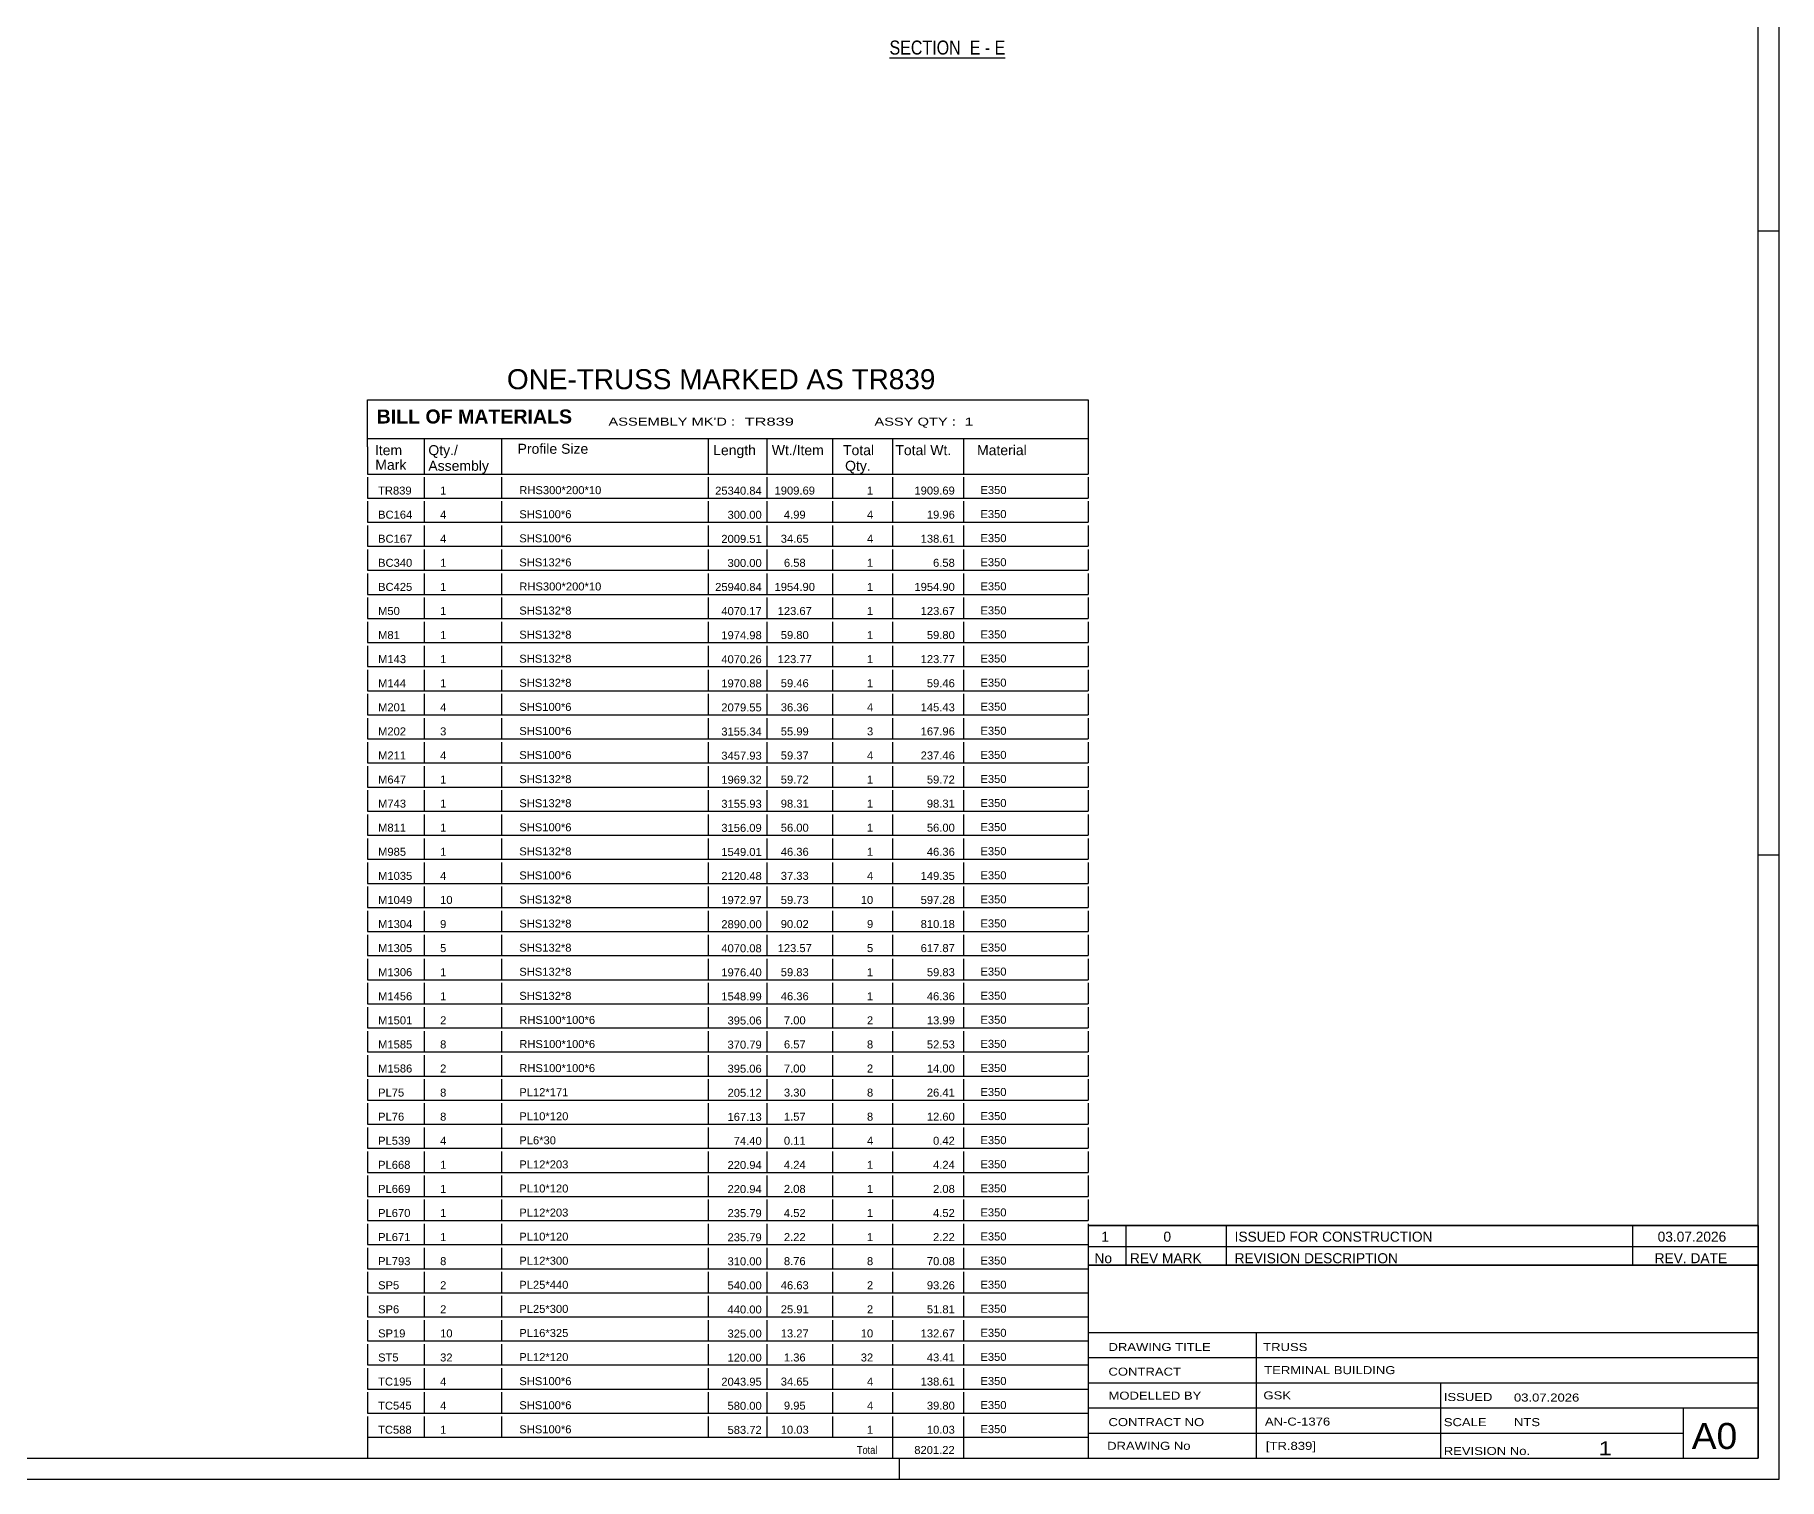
# Model space of a CAD drawing. Header units: millimetres. Extents: x -82 to 1107, y -546 to 295.
# Drawn here: x 690.6 to 1107, y -545.7 to -200.9 of the extents above; entities that cross this region are included whole.
import ezdxf

# ---------------------------------------------------------------- set-up
doc = ezdxf.new("R2010")
doc.units = ezdxf.units.MM
doc.styles.add('Arial', font='ARIAL.TTF', dxfattribs={"height": 0.2})
doc.styles.add('Arial Bold', font='ARIALBD.TTF', dxfattribs={"height": 0.2})
doc.styles.add('Arial Narrow', font='ARIALN.TTF', dxfattribs={"height": 0.2})

# ---------------------------------------------------------------- blocks, each defined once
blk = doc.blocks.new('Unknown-761553693-34094')
at = {"color": 7, "linetype": 'Continuous'}
for p, q in [((942.04, -494.68), (942.04, -540.73)), ((942.04, -494.68), (1102.04, -494.68)), ((1102.04, -494.68), (1102.04, -540.73)), ((942.04, -510.73), (1102.04, -510.73)), ((982.18, -510.73), (982.18, -540.73)), ((942.04, -516.73), (1102.04, -516.73)), ((942.04, -522.73), (1102.04, -522.73)), ((1026.18, -522.73), (1026.18, -540.73)), ((942.04, -528.73), (1102.04, -528.73)), ((1084.18, -540.73), (1084.18, -528.73)), ((942.04, -534.73), (1084.04, -534.73)), ((942.04, -540.73), (1102.04, -540.73))]:
    blk.add_line(p, q, dxfattribs=at)
at = {"color": 7, "style": 'Arial Narrow'}
for s, height, width, p in [('DRAWING TITLE', 1.9089, 1.425378, (946.92, -515.13)), ('TRUSS', 1.909, 1.425378, (983.85, -515.15)), ('CONTRACT', 1.909, 1.425378, (946.92, -521.02)), ('TERMINAL BUILDING', 1.9089, 1.425378, (984.1, -520.66)), ('MODELLED BY', 1.9089, 1.425378, (946.92, -526.75)), ('GSK', 1.909, 1.425378, (983.92, -526.69)), ('ISSUED', 1.909, 1.425378, (1026.98, -527.09)), ('03.07.2026', 1.909, 1.425378, (1043.73, -527.21)), ('CONTRACT NO', 1.9089, 1.425378, (946.92, -533.07)), ('AN-C-1376', 1.909, 1.425378, (984.27, -532.95)), ('SCALE', 1.909, 1.425378, (1026.98, -533.08)), ('A0', 6.204, 1.25, (1086.18, -538.53)), ('DRAWING No', 1.909, 1.425378, (946.6, -538.73)), ('[TR.839]', 1.909, 1.425378, (984.5, -538.74)), ('1', 3.34, 1.5, (1063.95, -540.05)), ('REVISION No.', 1.9089, 1.425378, (1026.98, -539.96))]:
    blk.add_text(s, height=height, dxfattribs=dict(at, width=width)).set_placement(p)
at = {"color": 7, "linetype": 'Continuous', "style": 'Arial Narrow', "width": 1.425378}
blk.add_text('NTS', height=1.909, dxfattribs=at).set_placement((1043.74, -533.08))
blk = doc.blocks.new('Unknown-761553693-1133')
at = {"color": 5, "linetype": 'Continuous'}
for p, q in [((1107.04, -545.73), (1107.04, 295.27)), ((1102.04, -540.73), (1102.04, 290.27)), ((1107.04, -247.73), (1102.04, -247.73)), ((1107.04, -396.73), (1102.04, -396.73)), ((-76.96, -540.73), (1102.04, -540.73)), ((897.04, -545.73), (897.04, -540.73)), ((-81.96, -545.73), (1107.04, -545.73))]:
    blk.add_line(p, q, dxfattribs=at)
blk = doc.blocks.new('Unknown-761553693-34093')
at = {"color": 7, "linetype": 'Continuous'}
for p, q in [((942.04, -485.18), (1102.04, -485.18)), ((1102.04, -485.18), (942.04, -485.18)), ((942.04, -485.18), (942.04, -490.18)), ((951.04, -485.18), (951.04, -490.18)), ((975.04, -485.18), (975.04, -490.18)), ((1072.04, -485.18), (1072.04, -490.18)), ((1102.04, -485.18), (1102.04, -490.18)), ((942.04, -490.18), (1102.04, -490.18)), ((942.04, -490.18), (942.04, -494.68)), ((942.04, -490.18), (1102.04, -490.18)), ((951.04, -490.18), (951.04, -494.68)), ((975.04, -490.18), (975.04, -494.68)), ((1072.04, -490.18), (1072.04, -494.68)), ((1102.04, -490.18), (1102.04, -494.68)), ((1102.04, -494.68), (942.04, -494.68))]:
    blk.add_line(p, q, dxfattribs=at)
at = {"color": 7, "linetype": 'Continuous', "style": 'Arial Narrow'}
for s, height, width, p in [('1', 2.39, 1.196471, (945.2, -489.03)), ('0', 2.39, 1.196471, (960.05, -489.03)), ('ISSUED FOR CONSTRUCTION', 2.3861, 1.196471, (977.04, -489.03)), ('03.07.2026', 2.386, 1.196471, (1078.04, -489.03)), ('No', 2.386, 1.2, (943.58, -494.18)), ('REV MARK', 2.386, 1.2, (952.04, -494.18)), ('REVISION DESCRIPTION', 2.3861, 1.2, (977.04, -494.18)), ('REV. DATE', 2.386, 1.2, (1077.32, -494.18))]:
    blk.add_text(s, height=height, dxfattribs=dict(at, width=width)).set_placement(p)
blk = doc.blocks.new('Unknown-761553693-34095')
at = {"color": 7, "linetype": 'Continuous'}
for p, q in [((770.04, -287.98), (942.04, -287.98)), ((770.04, -299.23), (770.04, -287.98)), ((942.04, -287.98), (942.04, -299.23)), ((770.04, -297.23), (942.04, -297.23)), ((770.04, -299.23), (770.04, -304.23)), ((783.54, -297.23), (783.54, -305.73)), ((802.04, -297.23), (802.04, -305.73)), ((851.32, -297.23), (851.32, -305.73)), ((865.32, -297.23), (865.32, -305.73)), ((881.04, -297.23), (881.04, -305.73)), ((895.32, -297.23), (895.32, -305.73)), ((912.32, -297.23), (912.32, -305.73)), ((942.04, -299.23), (942.04, -305.73)), ((770.04, -304.23), (770.04, -305.73)), ((770.04, -305.73), (942.04, -305.73)), ((770.04, -306.5), (770.04, -311.48)), ((783.54, -306.5), (783.54, -311.48)), ((802.04, -306.5), (802.04, -311.48)), ((851.32, -306.5), (851.32, -311.48)), ((865.32, -306.5), (865.32, -311.48)), ((881.04, -306.5), (881.04, -311.48)), ((895.32, -306.5), (895.32, -311.48)), ((912.32, -306.5), (912.32, -311.48)), ((942.04, -306.5), (942.04, -311.48)), ((770.04, -311.48), (942.04, -311.48)), ((770.04, -312.25), (770.04, -317.23)), ((783.54, -312.25), (783.54, -317.23)), ((802.04, -312.25), (802.04, -317.23)), ((851.32, -312.25), (851.32, -317.23)), ((865.32, -312.25), (865.32, -317.23)), ((881.04, -312.25), (881.04, -317.23)), ((895.32, -312.25), (895.32, -317.23)), ((912.32, -312.25), (912.32, -317.23)), ((942.04, -312.25), (942.04, -317.23)), ((770.04, -317.23), (942.04, -317.23)), ((770.04, -318), (770.04, -322.98)), ((783.54, -318), (783.54, -322.98)), ((802.04, -318), (802.04, -322.98)), ((851.32, -318), (851.32, -322.98)), ((865.32, -318), (865.32, -322.98)), ((881.04, -318), (881.04, -322.98)), ((895.32, -318), (895.32, -322.98)), ((912.32, -318), (912.32, -322.98)), ((942.04, -318), (942.04, -322.98)), ((770.04, -322.98), (942.04, -322.98)), ((770.04, -323.75), (770.04, -328.73)), ((783.54, -323.75), (783.54, -328.73)), ((802.04, -323.75), (802.04, -328.73)), ((851.32, -323.75), (851.32, -328.73)), ((865.32, -323.75), (865.32, -328.73)), ((881.04, -323.75), (881.04, -328.73)), ((895.32, -323.75), (895.32, -328.73)), ((912.32, -323.75), (912.32, -328.73)), ((942.04, -323.75), (942.04, -328.73)), ((770.04, -328.73), (942.04, -328.73)), ((770.04, -329.5), (770.04, -334.48)), ((783.54, -329.5), (783.54, -334.48)), ((802.04, -329.5), (802.04, -334.48)), ((851.32, -329.5), (851.32, -334.48)), ((865.32, -329.5), (865.32, -334.48)), ((881.04, -329.5), (881.04, -334.48)), ((895.32, -329.5), (895.32, -334.48)), ((912.32, -329.5), (912.32, -334.48)), ((942.04, -329.5), (942.04, -334.48)), ((770.04, -334.48), (942.04, -334.48)), ((770.04, -335.25), (770.04, -340.23)), ((783.54, -335.25), (783.54, -340.23)), ((802.04, -335.25), (802.04, -340.23)), ((851.32, -335.25), (851.32, -340.23)), ((865.32, -335.25), (865.32, -340.23)), ((881.04, -335.25), (881.04, -340.23)), ((895.32, -335.25), (895.32, -340.23)), ((912.32, -335.25), (912.32, -340.23)), ((942.04, -335.25), (942.04, -340.23)), ((770.04, -340.23), (942.04, -340.23)), ((770.04, -341), (770.04, -345.98)), ((783.54, -341), (783.54, -345.98)), ((802.04, -341), (802.04, -345.98)), ((851.32, -341), (851.32, -345.98)), ((865.32, -341), (865.32, -345.98)), ((881.04, -341), (881.04, -345.98)), ((895.32, -341), (895.32, -345.98)), ((912.32, -341), (912.32, -345.98)), ((942.04, -341), (942.04, -345.98)), ((770.04, -345.98), (942.04, -345.98)), ((770.04, -346.75), (770.04, -351.73)), ((783.54, -346.75), (783.54, -351.73)), ((802.04, -346.75), (802.04, -351.73)), ((851.32, -346.75), (851.32, -351.73)), ((865.32, -346.75), (865.32, -351.73)), ((881.04, -346.75), (881.04, -351.73)), ((895.32, -346.75), (895.32, -351.73)), ((912.32, -346.75), (912.32, -351.73)), ((942.04, -346.75), (942.04, -351.73)), ((770.04, -351.73), (942.04, -351.73)), ((770.04, -352.5), (770.04, -357.48)), ((783.54, -352.5), (783.54, -357.48)), ((802.04, -352.5), (802.04, -357.48)), ((851.32, -352.5), (851.32, -357.48)), ((865.32, -352.5), (865.32, -357.48)), ((881.04, -352.5), (881.04, -357.48)), ((895.32, -352.5), (895.32, -357.48)), ((912.32, -352.5), (912.32, -357.48)), ((942.04, -352.5), (942.04, -357.48)), ((770.04, -357.48), (942.04, -357.48)), ((770.04, -358.25), (770.04, -363.23)), ((783.54, -358.25), (783.54, -363.23)), ((802.04, -358.25), (802.04, -363.23)), ((851.32, -358.25), (851.32, -363.23)), ((865.32, -358.25), (865.32, -363.23)), ((881.04, -358.25), (881.04, -363.23)), ((895.32, -358.25), (895.32, -363.23)), ((912.32, -358.25), (912.32, -363.23)), ((942.04, -358.25), (942.04, -363.23)), ((770.04, -363.23), (942.04, -363.23)), ((770.04, -364), (770.04, -368.98)), ((783.54, -364), (783.54, -368.98)), ((802.04, -364), (802.04, -368.98)), ((851.32, -364), (851.32, -368.98)), ((865.32, -364), (865.32, -368.98)), ((881.04, -364), (881.04, -368.98)), ((895.32, -364), (895.32, -368.98)), ((912.32, -364), (912.32, -368.98)), ((942.04, -364), (942.04, -368.98)), ((770.04, -368.98), (942.04, -368.98)), ((770.04, -369.75), (770.04, -374.73)), ((783.54, -369.75), (783.54, -374.73)), ((802.04, -369.75), (802.04, -374.73)), ((851.32, -369.75), (851.32, -374.73)), ((865.32, -369.75), (865.32, -374.73)), ((881.04, -369.75), (881.04, -374.73)), ((895.32, -369.75), (895.32, -374.73)), ((912.32, -369.75), (912.32, -374.73)), ((942.04, -369.75), (942.04, -374.73)), ((770.04, -374.73), (942.04, -374.73)), ((770.04, -375.5), (770.04, -380.48)), ((783.54, -375.5), (783.54, -380.48)), ((802.04, -375.5), (802.04, -380.48)), ((851.32, -375.5), (851.32, -380.48)), ((865.32, -375.5), (865.32, -380.48)), ((881.04, -375.5), (881.04, -380.48)), ((895.32, -375.5), (895.32, -380.48)), ((912.32, -375.5), (912.32, -380.48)), ((942.04, -375.5), (942.04, -380.48)), ((770.04, -380.48), (942.04, -380.48)), ((770.04, -381.25), (770.04, -386.23)), ((783.54, -381.25), (783.54, -386.23)), ((802.04, -381.25), (802.04, -386.23)), ((851.32, -381.25), (851.32, -386.23)), ((865.32, -381.25), (865.32, -386.23)), ((881.04, -381.25), (881.04, -386.23)), ((895.32, -381.25), (895.32, -386.23)), ((912.32, -381.25), (912.32, -386.23)), ((942.04, -381.25), (942.04, -386.23)), ((770.04, -386.23), (942.04, -386.23)), ((770.04, -387), (770.04, -391.98)), ((783.54, -387), (783.54, -391.98)), ((802.04, -387), (802.04, -391.98)), ((851.32, -387), (851.32, -391.98)), ((865.32, -387), (865.32, -391.98)), ((881.04, -387), (881.04, -391.98)), ((895.32, -387), (895.32, -391.98)), ((912.32, -387), (912.32, -391.98)), ((942.04, -387), (942.04, -391.98)), ((770.04, -391.98), (942.04, -391.98)), ((770.04, -392.75), (770.04, -397.73)), ((783.54, -392.75), (783.54, -397.73)), ((802.04, -392.75), (802.04, -397.73)), ((851.32, -392.75), (851.32, -397.73)), ((865.32, -392.75), (865.32, -397.73)), ((881.04, -392.75), (881.04, -397.73)), ((895.32, -392.75), (895.32, -397.73)), ((912.32, -392.75), (912.32, -397.73)), ((942.04, -392.75), (942.04, -397.73)), ((770.04, -397.73), (942.04, -397.73)), ((770.04, -398.5), (770.04, -403.48)), ((783.54, -398.5), (783.54, -403.48)), ((802.04, -398.5), (802.04, -403.48)), ((851.32, -398.5), (851.32, -403.48)), ((865.32, -398.5), (865.32, -403.48)), ((881.04, -398.5), (881.04, -403.48)), ((895.32, -398.5), (895.32, -403.48)), ((912.32, -398.5), (912.32, -403.48)), ((942.04, -398.5), (942.04, -403.48)), ((770.04, -403.48), (942.04, -403.48)), ((770.04, -404.25), (770.04, -409.23)), ((783.54, -404.25), (783.54, -409.23)), ((802.04, -404.25), (802.04, -409.23)), ((851.32, -404.25), (851.32, -409.23)), ((865.32, -404.25), (865.32, -409.23)), ((881.04, -404.25), (881.04, -409.23)), ((895.32, -404.25), (895.32, -409.23)), ((912.32, -404.25), (912.32, -409.23)), ((942.04, -404.25), (942.04, -409.23)), ((770.04, -409.23), (942.04, -409.23)), ((770.04, -410), (770.04, -414.98)), ((783.54, -410), (783.54, -414.98)), ((802.04, -410), (802.04, -414.98)), ((851.32, -410), (851.32, -414.98)), ((865.32, -410), (865.32, -414.98)), ((881.04, -410), (881.04, -414.98)), ((895.32, -410), (895.32, -414.98)), ((912.32, -410), (912.32, -414.98)), ((942.04, -410), (942.04, -414.98)), ((770.04, -414.98), (942.04, -414.98)), ((770.04, -415.75), (770.04, -420.73)), ((783.54, -415.75), (783.54, -420.73)), ((802.04, -415.75), (802.04, -420.73)), ((851.32, -415.75), (851.32, -420.73)), ((865.32, -415.75), (865.32, -420.73)), ((881.04, -415.75), (881.04, -420.73)), ((895.32, -415.75), (895.32, -420.73)), ((912.32, -415.75), (912.32, -420.73)), ((942.04, -415.75), (942.04, -420.73)), ((770.04, -420.73), (942.04, -420.73)), ((770.04, -421.5), (770.04, -426.48)), ((783.54, -421.5), (783.54, -426.48)), ((802.04, -421.5), (802.04, -426.48)), ((851.32, -421.5), (851.32, -426.48)), ((865.32, -421.5), (865.32, -426.48)), ((881.04, -421.5), (881.04, -426.48)), ((895.32, -421.5), (895.32, -426.48)), ((912.32, -421.5), (912.32, -426.48)), ((942.04, -421.5), (942.04, -426.48)), ((770.04, -426.48), (942.04, -426.48)), ((770.04, -427.25), (770.04, -432.23)), ((783.54, -427.25), (783.54, -432.23)), ((802.04, -427.25), (802.04, -432.23)), ((851.32, -427.25), (851.32, -432.23)), ((865.32, -427.25), (865.32, -432.23)), ((881.04, -427.25), (881.04, -432.23)), ((895.32, -427.25), (895.32, -432.23)), ((912.32, -427.25), (912.32, -432.23)), ((942.04, -427.25), (942.04, -432.23)), ((770.04, -432.23), (942.04, -432.23)), ((770.04, -433), (770.04, -437.98)), ((783.54, -433), (783.54, -437.98)), ((802.04, -433), (802.04, -437.98)), ((851.32, -433), (851.32, -437.98)), ((865.32, -433), (865.32, -437.98)), ((881.04, -433), (881.04, -437.98)), ((895.32, -433), (895.32, -437.98)), ((912.32, -433), (912.32, -437.98)), ((942.04, -433), (942.04, -437.98)), ((770.04, -437.98), (942.04, -437.98)), ((770.04, -438.75), (770.04, -443.73)), ((783.54, -438.75), (783.54, -443.73)), ((802.04, -438.75), (802.04, -443.73)), ((851.32, -438.75), (851.32, -443.73)), ((865.32, -438.75), (865.32, -443.73)), ((881.04, -438.75), (881.04, -443.73)), ((895.32, -438.75), (895.32, -443.73)), ((912.32, -438.75), (912.32, -443.73)), ((942.04, -438.75), (942.04, -443.73)), ((770.04, -443.73), (942.04, -443.73)), ((770.04, -444.5), (770.04, -449.48)), ((783.54, -444.5), (783.54, -449.48)), ((802.04, -444.5), (802.04, -449.48)), ((851.32, -444.5), (851.32, -449.48)), ((865.32, -444.5), (865.32, -449.48)), ((881.04, -444.5), (881.04, -449.48)), ((895.32, -444.5), (895.32, -449.48)), ((912.32, -444.5), (912.32, -449.48)), ((942.04, -444.5), (942.04, -449.48)), ((770.04, -449.48), (942.04, -449.48)), ((770.04, -450.25), (770.04, -455.23)), ((783.54, -450.25), (783.54, -455.23)), ((802.04, -450.25), (802.04, -455.23)), ((851.32, -450.25), (851.32, -455.23)), ((865.32, -450.25), (865.32, -455.23)), ((881.04, -450.25), (881.04, -455.23)), ((895.32, -450.25), (895.32, -455.23)), ((912.32, -450.25), (912.32, -455.23)), ((942.04, -450.25), (942.04, -455.23)), ((770.04, -455.23), (942.04, -455.23)), ((770.04, -456), (770.04, -460.98)), ((783.54, -456), (783.54, -460.98)), ((802.04, -456), (802.04, -460.98)), ((851.32, -456), (851.32, -460.98)), ((865.32, -456), (865.32, -460.98)), ((881.04, -456), (881.04, -460.98)), ((895.32, -456), (895.32, -460.98)), ((912.32, -456), (912.32, -460.98)), ((942.04, -456), (942.04, -460.98)), ((770.04, -460.98), (942.04, -460.98)), ((770.04, -461.75), (770.04, -466.73)), ((783.54, -461.75), (783.54, -466.73)), ((802.04, -461.75), (802.04, -466.73)), ((851.32, -461.75), (851.32, -466.73)), ((865.32, -461.75), (865.32, -466.73)), ((881.04, -461.75), (881.04, -466.73)), ((895.32, -461.75), (895.32, -466.73)), ((912.32, -461.75), (912.32, -466.73)), ((942.04, -461.75), (942.04, -466.73)), ((770.04, -466.73), (942.04, -466.73)), ((770.04, -467.5), (770.04, -472.48)), ((783.54, -467.5), (783.54, -472.48)), ((802.04, -467.5), (802.04, -472.48)), ((851.32, -467.5), (851.32, -472.48)), ((865.32, -467.5), (865.32, -472.48)), ((881.04, -467.5), (881.04, -472.48)), ((895.32, -467.5), (895.32, -472.48)), ((912.32, -467.5), (912.32, -472.48)), ((942.04, -467.5), (942.04, -472.48)), ((770.04, -472.48), (942.04, -472.48)), ((770.04, -473.25), (770.04, -478.23)), ((783.54, -473.25), (783.54, -478.23)), ((802.04, -473.25), (802.04, -478.23)), ((851.32, -473.25), (851.32, -478.23)), ((865.32, -473.25), (865.32, -478.23)), ((881.04, -473.25), (881.04, -478.23)), ((895.32, -473.25), (895.32, -478.23)), ((912.32, -473.25), (912.32, -478.23)), ((942.04, -473.25), (942.04, -478.23)), ((770.04, -478.23), (942.04, -478.23)), ((770.04, -479), (770.04, -483.98)), ((783.54, -479), (783.54, -483.98)), ((802.04, -479), (802.04, -483.98)), ((851.32, -479), (851.32, -483.98)), ((865.32, -479), (865.32, -483.98)), ((881.04, -479), (881.04, -483.98)), ((895.32, -479), (895.32, -483.98)), ((912.32, -479), (912.32, -483.98)), ((942.04, -479), (942.04, -483.98)), ((770.04, -483.98), (942.04, -483.98)), ((770.04, -484.75), (770.04, -489.73)), ((783.54, -484.75), (783.54, -489.73)), ((802.04, -484.75), (802.04, -489.73)), ((851.32, -484.75), (851.32, -489.73)), ((865.32, -484.75), (865.32, -489.73)), ((881.04, -484.75), (881.04, -489.73)), ((895.32, -484.75), (895.32, -489.73)), ((912.32, -484.75), (912.32, -489.73)), ((942.04, -484.75), (942.04, -489.73)), ((770.04, -489.73), (942.04, -489.73)), ((770.04, -490.5), (770.04, -495.48)), ((783.54, -490.5), (783.54, -495.48)), ((802.04, -490.5), (802.04, -495.48)), ((851.32, -490.5), (851.32, -495.48)), ((865.32, -490.5), (865.32, -495.48)), ((881.04, -490.5), (881.04, -495.48)), ((895.32, -490.5), (895.32, -495.48)), ((912.32, -490.5), (912.32, -495.48)), ((942.04, -490.5), (942.04, -495.48)), ((770.04, -495.48), (942.04, -495.48)), ((770.04, -496.25), (770.04, -501.23)), ((783.54, -496.25), (783.54, -501.23)), ((802.04, -496.25), (802.04, -501.23)), ((851.32, -496.25), (851.32, -501.23)), ((865.32, -496.25), (865.32, -501.23)), ((881.04, -496.25), (881.04, -501.23)), ((895.32, -496.25), (895.32, -501.23)), ((912.32, -496.25), (912.32, -501.23)), ((942.04, -496.25), (942.04, -501.23)), ((770.04, -501.23), (942.04, -501.23)), ((770.04, -502), (770.04, -506.98)), ((783.54, -502), (783.54, -506.98)), ((802.04, -502), (802.04, -506.98)), ((851.32, -502), (851.32, -506.98)), ((865.32, -502), (865.32, -506.98)), ((881.04, -502), (881.04, -506.98)), ((895.32, -502), (895.32, -506.98)), ((912.32, -502), (912.32, -506.98)), ((942.04, -502), (942.04, -506.98)), ((770.04, -506.98), (942.04, -506.98)), ((770.04, -507.75), (770.04, -512.73)), ((783.54, -507.75), (783.54, -512.73)), ((802.04, -507.75), (802.04, -512.73)), ((851.32, -507.75), (851.32, -512.73)), ((865.32, -507.75), (865.32, -512.73)), ((881.04, -507.75), (881.04, -512.73)), ((895.32, -507.75), (895.32, -512.73)), ((912.32, -507.75), (912.32, -512.73)), ((942.04, -507.75), (942.04, -512.73)), ((770.04, -512.73), (942.04, -512.73)), ((770.04, -513.5), (770.04, -518.48)), ((783.54, -513.5), (783.54, -518.48)), ((802.04, -513.5), (802.04, -518.48)), ((851.32, -513.5), (851.32, -518.48)), ((865.32, -513.5), (865.32, -518.48)), ((881.04, -513.5), (881.04, -518.48)), ((895.32, -513.5), (895.32, -518.48)), ((912.32, -513.5), (912.32, -518.48)), ((942.04, -513.5), (942.04, -518.48)), ((770.04, -518.48), (942.04, -518.48)), ((770.04, -519.25), (770.04, -524.23)), ((783.54, -519.25), (783.54, -524.23)), ((802.04, -519.25), (802.04, -524.23)), ((851.32, -519.25), (851.32, -524.23)), ((865.32, -519.25), (865.32, -524.23)), ((881.04, -519.25), (881.04, -524.23)), ((895.32, -519.25), (895.32, -524.23)), ((912.32, -519.25), (912.32, -524.23)), ((942.04, -519.25), (942.04, -524.23)), ((770.04, -524.23), (942.04, -524.23)), ((770.04, -525), (770.04, -529.98)), ((783.54, -525), (783.54, -529.98)), ((802.04, -525), (802.04, -529.98)), ((851.32, -525), (851.32, -529.98)), ((865.32, -525), (865.32, -529.98)), ((881.04, -525), (881.04, -529.98)), ((895.32, -525), (895.32, -529.98)), ((912.32, -525), (912.32, -529.98)), ((942.04, -525), (942.04, -529.98)), ((770.04, -529.98), (942.04, -529.98)), ((770.04, -530.75), (770.04, -535.73)), ((783.54, -530.75), (783.54, -535.73)), ((802.04, -530.75), (802.04, -535.73)), ((851.32, -530.75), (851.32, -535.73)), ((865.32, -530.75), (865.32, -535.73)), ((881.04, -530.75), (881.04, -535.73)), ((895.32, -530.75), (895.32, -535.73)), ((912.32, -530.75), (912.32, -535.73)), ((942.04, -530.75), (942.04, -535.73)), ((770.04, -535.73), (942.04, -535.73)), ((770.04, -535.73), (942.04, -535.73)), ((770.04, -535.73), (770.04, -540.73)), ((895.32, -535.73), (895.32, -540.73)), ((912.32, -535.73), (912.32, -540.73)), ((942.04, -535.73), (942.04, -540.73)), ((770.04, -540.73), (942.04, -540.73))]:
    blk.add_line(p, q, dxfattribs=at)
at = {"color": 7}
for s, height, style, p in [('BILL OF MATERIALS', 3.3405, 'Arial Bold', (772.19, -293.67)), ('Profile Size', 2.3877, 'Arial', (805.85, -300.9)), ('Mark', 2.388, 'Arial', (771.88, -304.73))]:
    blk.add_text(s, height=height, dxfattribs=dict(at, style=style)).set_placement(p)
at = {"color": 7, "linetype": 'Continuous', "style": 'Arial Narrow'}
for s, height, width, p in [("ASSEMBLY MK'D :", 1.9089, 1.6, (827.54, -294.18)), ('TR839', 1.909, 1.794707, (860.04, -294.18)), ('ASSY QTY :', 1.909, 1.6, (891.04, -294.18)), ('1', 1.91, 1.794707, (912.54, -294.18))]:
    blk.add_text(s, height=height, dxfattribs=dict(at, width=width)).set_placement(p)
at = {"color": 7, "linetype": 'Continuous'}
for s, height, style, p in [('Item', 2.388, 'Arial', (771.79, -301.23)), ('Qty./', 2.388, 'Arial', (784.54, -301.23)), ('Length', 2.388, 'Arial', (852.54, -301.23)), ('Wt./Item', 2.388, 'Arial', (866.54, -301.23)), ('Total', 2.388, 'Arial', (883.54, -301.23)), ('Total Wt.', 2.388, 'Arial', (896.04, -301.23)), ('Material', 2.388, 'Arial', (915.54, -301.23)), ('Assembly', 2.388, 'Arial', (784.54, -304.96)), ('Qty.', 2.388, 'Arial', (884.04, -304.96)), ('TR839', 1.91, 'Arial', (772.54, -310.64)), ('1', 1.91, 'Arial', (787.35, -310.64)), ('RHS300*200*10', 1.9102, 'Arial', (806.25, -310.54)), ('25340.84', 1.91, 'Arial', (853.01, -310.67)), ('1909.69', 1.91, 'Arial', (867.2, -310.64)), ('1', 1.91, 'Arial', (889.26, -310.64)), ('1909.69', 1.91, 'Arial', (900.59, -310.64)), ('E350', 1.91, 'Arial', (916.35, -310.5)), ('BC164', 1.91, 'Arial', (772.54, -316.39)), ('4', 1.91, 'Arial', (787.35, -316.39)), ('SHS100*6', 1.91, 'Arial', (806.25, -316.29)), ('300.00', 1.91, 'Arial', (855.97, -316.42)), ('4.99', 1.91, 'Arial', (869.43, -316.39)), ('4', 1.91, 'Arial', (889.26, -316.39)), ('19.96', 1.91, 'Arial', (903.56, -316.39)), ('E350', 1.91, 'Arial', (916.35, -316.25)), ('BC167', 1.91, 'Arial', (772.54, -322.14)), ('4', 1.91, 'Arial', (787.35, -322.14)), ('SHS100*6', 1.91, 'Arial', (806.25, -322.04)), ('2009.51', 1.91, 'Arial', (854.49, -322.17)), ('34.65', 1.91, 'Arial', (868.68, -322.14)), ('4', 1.91, 'Arial', (889.26, -322.14)), ('138.61', 1.91, 'Arial', (902.08, -322.14)), ('E350', 1.91, 'Arial', (916.35, -322)), ('BC340', 1.91, 'Arial', (772.54, -327.89)), ('1', 1.91, 'Arial', (787.35, -327.89)), ('SHS132*6', 1.91, 'Arial', (806.25, -327.79)), ('300.00', 1.91, 'Arial', (855.97, -327.92)), ('6.58', 1.91, 'Arial', (869.43, -327.89)), ('1', 1.91, 'Arial', (889.26, -327.89)), ('6.58', 1.91, 'Arial', (905.04, -327.89)), ('E350', 1.91, 'Arial', (916.35, -327.75)), ('BC425', 1.91, 'Arial', (772.54, -333.64)), ('1', 1.91, 'Arial', (787.35, -333.64)), ('RHS300*200*10', 1.9102, 'Arial', (806.25, -333.54)), ('25940.84', 1.91, 'Arial', (853.01, -333.67)), ('1954.90', 1.91, 'Arial', (867.2, -333.64)), ('1', 1.91, 'Arial', (889.26, -333.64)), ('1954.90', 1.91, 'Arial', (900.59, -333.64)), ('E350', 1.91, 'Arial', (916.35, -333.5)), ('E350', 1.91, 'Arial', (916.35, -339.25)), ('M50', 1.91, 'Arial', (772.54, -339.39)), ('1', 1.91, 'Arial', (787.35, -339.39)), ('SHS132*8', 1.91, 'Arial', (806.25, -339.29)), ('4070.17', 1.91, 'Arial', (854.49, -339.42)), ('123.67', 1.91, 'Arial', (867.94, -339.39)), ('1', 1.91, 'Arial', (889.26, -339.39)), ('123.67', 1.91, 'Arial', (902.08, -339.39)), ('M81', 1.91, 'Arial', (772.54, -345.14)), ('1', 1.91, 'Arial', (787.35, -345.14)), ('SHS132*8', 1.91, 'Arial', (806.25, -345.04)), ('1974.98', 1.91, 'Arial', (854.49, -345.17)), ('59.80', 1.91, 'Arial', (868.68, -345.14)), ('1', 1.91, 'Arial', (889.26, -345.14)), ('59.80', 1.91, 'Arial', (903.56, -345.14)), ('E350', 1.91, 'Arial', (916.35, -345)), ('M143', 1.91, 'Arial', (772.54, -350.89)), ('1', 1.91, 'Arial', (787.35, -350.89)), ('SHS132*8', 1.91, 'Arial', (806.25, -350.79)), ('4070.26', 1.91, 'Arial', (854.49, -350.92)), ('123.77', 1.91, 'Arial', (867.94, -350.89)), ('1', 1.91, 'Arial', (889.26, -350.89)), ('123.77', 1.91, 'Arial', (902.08, -350.89)), ('E350', 1.91, 'Arial', (916.35, -350.75)), ('M144', 1.91, 'Arial', (772.54, -356.64)), ('1', 1.91, 'Arial', (787.35, -356.64)), ('SHS132*8', 1.91, 'Arial', (806.25, -356.54)), ('1970.88', 1.91, 'Arial', (854.49, -356.67)), ('59.46', 1.91, 'Arial', (868.68, -356.64)), ('1', 1.91, 'Arial', (889.26, -356.64)), ('59.46', 1.91, 'Arial', (903.56, -356.64)), ('E350', 1.91, 'Arial', (916.35, -356.5)), ('M201', 1.91, 'Arial', (772.54, -362.39)), ('4', 1.91, 'Arial', (787.35, -362.39)), ('SHS100*6', 1.91, 'Arial', (806.25, -362.29)), ('2079.55', 1.91, 'Arial', (854.49, -362.42)), ('36.36', 1.91, 'Arial', (868.68, -362.39)), ('4', 1.91, 'Arial', (889.26, -362.39)), ('145.43', 1.91, 'Arial', (902.08, -362.39)), ('E350', 1.91, 'Arial', (916.35, -362.25)), ('M202', 1.91, 'Arial', (772.54, -368.14)), ('3', 1.91, 'Arial', (787.35, -368.14)), ('SHS100*6', 1.91, 'Arial', (806.25, -368.04)), ('3155.34', 1.91, 'Arial', (854.49, -368.18)), ('55.99', 1.91, 'Arial', (868.68, -368.14)), ('3', 1.91, 'Arial', (889.26, -368.14)), ('167.96', 1.91, 'Arial', (902.08, -368.14)), ('E350', 1.91, 'Arial', (916.35, -368)), ('M211', 1.91, 'Arial', (772.54, -373.89)), ('4', 1.91, 'Arial', (787.35, -373.89)), ('SHS100*6', 1.91, 'Arial', (806.25, -373.79)), ('3457.93', 1.91, 'Arial', (854.49, -373.93)), ('59.37', 1.91, 'Arial', (868.68, -373.89)), ('4', 1.91, 'Arial', (889.26, -373.89)), ('237.46', 1.91, 'Arial', (902.08, -373.89)), ('E350', 1.91, 'Arial', (916.35, -373.75)), ('M647', 1.91, 'Arial', (772.54, -379.64)), ('1', 1.91, 'Arial', (787.35, -379.64)), ('SHS132*8', 1.91, 'Arial', (806.25, -379.54)), ('1969.32', 1.91, 'Arial', (854.49, -379.68)), ('59.72', 1.91, 'Arial', (868.68, -379.64)), ('1', 1.91, 'Arial', (889.26, -379.64)), ('59.72', 1.91, 'Arial', (903.56, -379.64)), ('E350', 1.91, 'Arial', (916.35, -379.5)), ('M743', 1.91, 'Arial', (772.54, -385.39)), ('1', 1.91, 'Arial', (787.35, -385.39)), ('SHS132*8', 1.91, 'Arial', (806.25, -385.29)), ('3155.93', 1.91, 'Arial', (854.49, -385.43)), ('98.31', 1.91, 'Arial', (868.68, -385.39)), ('1', 1.91, 'Arial', (889.26, -385.39)), ('98.31', 1.91, 'Arial', (903.56, -385.39)), ('E350', 1.91, 'Arial', (916.35, -385.25)), ('M811', 1.91, 'Arial', (772.54, -391.14)), ('1', 1.91, 'Arial', (787.35, -391.14)), ('SHS100*6', 1.91, 'Arial', (806.25, -391.04)), ('3156.09', 1.91, 'Arial', (854.49, -391.18)), ('56.00', 1.91, 'Arial', (868.68, -391.14)), ('1', 1.91, 'Arial', (889.26, -391.14)), ('56.00', 1.91, 'Arial', (903.56, -391.14)), ('E350', 1.91, 'Arial', (916.35, -391)), ('M985', 1.91, 'Arial', (772.54, -396.89)), ('1', 1.91, 'Arial', (787.35, -396.89)), ('SHS132*8', 1.91, 'Arial', (806.25, -396.79)), ('1549.01', 1.91, 'Arial', (854.49, -396.93)), ('46.36', 1.91, 'Arial', (868.68, -396.89)), ('1', 1.91, 'Arial', (889.26, -396.89)), ('46.36', 1.91, 'Arial', (903.56, -396.89)), ('E350', 1.91, 'Arial', (916.35, -396.75)), ('M1035', 1.91, 'Arial', (772.54, -402.64)), ('4', 1.91, 'Arial', (787.35, -402.64)), ('SHS100*6', 1.91, 'Arial', (806.25, -402.54)), ('2120.48', 1.91, 'Arial', (854.49, -402.68)), ('37.33', 1.91, 'Arial', (868.68, -402.64)), ('4', 1.91, 'Arial', (889.26, -402.64)), ('149.35', 1.91, 'Arial', (902.08, -402.64)), ('E350', 1.91, 'Arial', (916.35, -402.5)), ('M1049', 1.91, 'Arial', (772.54, -408.39)), ('10', 1.91, 'Arial', (787.35, -408.39)), ('SHS132*8', 1.91, 'Arial', (806.25, -408.29)), ('1972.97', 1.91, 'Arial', (854.49, -408.43)), ('59.73', 1.91, 'Arial', (868.68, -408.39)), ('10', 1.91, 'Arial', (887.78, -408.39)), ('597.28', 1.91, 'Arial', (902.08, -408.39)), ('E350', 1.91, 'Arial', (916.35, -408.25)), ('M1304', 1.91, 'Arial', (772.54, -414.14)), ('9', 1.91, 'Arial', (787.35, -414.14)), ('SHS132*8', 1.91, 'Arial', (806.25, -414.04)), ('2890.00', 1.91, 'Arial', (854.49, -414.18)), ('90.02', 1.91, 'Arial', (868.68, -414.14)), ('9', 1.91, 'Arial', (889.26, -414.14)), ('810.18', 1.91, 'Arial', (902.08, -414.14)), ('E350', 1.91, 'Arial', (916.35, -414)), ('M1305', 1.91, 'Arial', (772.54, -419.89)), ('5', 1.91, 'Arial', (787.35, -419.89)), ('SHS132*8', 1.91, 'Arial', (806.25, -419.79)), ('4070.08', 1.91, 'Arial', (854.49, -419.93)), ('123.57', 1.91, 'Arial', (867.94, -419.89)), ('5', 1.91, 'Arial', (889.26, -419.89)), ('617.87', 1.91, 'Arial', (902.08, -419.89)), ('E350', 1.91, 'Arial', (916.35, -419.75)), ('M1306', 1.91, 'Arial', (772.54, -425.64)), ('1', 1.91, 'Arial', (787.35, -425.64)), ('SHS132*8', 1.91, 'Arial', (806.25, -425.54)), ('1976.40', 1.91, 'Arial', (854.49, -425.68)), ('59.83', 1.91, 'Arial', (868.68, -425.64)), ('1', 1.91, 'Arial', (889.26, -425.64)), ('59.83', 1.91, 'Arial', (903.56, -425.64)), ('E350', 1.91, 'Arial', (916.35, -425.5)), ('M1456', 1.91, 'Arial', (772.54, -431.39)), ('1', 1.91, 'Arial', (787.35, -431.39)), ('SHS132*8', 1.91, 'Arial', (806.25, -431.29)), ('1548.99', 1.91, 'Arial', (854.49, -431.43)), ('46.36', 1.91, 'Arial', (868.68, -431.39)), ('1', 1.91, 'Arial', (889.26, -431.39)), ('46.36', 1.91, 'Arial', (903.56, -431.39)), ('E350', 1.91, 'Arial', (916.35, -431.25)), ('M1501', 1.91, 'Arial', (772.54, -437.14)), ('2', 1.91, 'Arial', (787.35, -437.14)), ('RHS100*100*6', 1.9102, 'Arial', (806.25, -437.04)), ('395.06', 1.91, 'Arial', (855.97, -437.18)), ('7.00', 1.91, 'Arial', (869.43, -437.14)), ('2', 1.91, 'Arial', (889.26, -437.14)), ('13.99', 1.91, 'Arial', (903.56, -437.14)), ('E350', 1.91, 'Arial', (916.35, -437)), ('M1585', 1.91, 'Arial', (772.54, -442.89)), ('8', 1.91, 'Arial', (787.35, -442.89)), ('RHS100*100*6', 1.9102, 'Arial', (806.25, -442.79)), ('370.79', 1.91, 'Arial', (855.97, -442.93)), ('6.57', 1.91, 'Arial', (869.43, -442.89)), ('8', 1.91, 'Arial', (889.26, -442.89)), ('52.53', 1.91, 'Arial', (903.56, -442.89)), ('E350', 1.91, 'Arial', (916.35, -442.75)), ('M1586', 1.91, 'Arial', (772.54, -448.64)), ('2', 1.91, 'Arial', (787.35, -448.64)), ('RHS100*100*6', 1.9102, 'Arial', (806.25, -448.54)), ('395.06', 1.91, 'Arial', (855.97, -448.68)), ('7.00', 1.91, 'Arial', (869.43, -448.64)), ('2', 1.91, 'Arial', (889.26, -448.64)), ('14.00', 1.91, 'Arial', (903.56, -448.64)), ('E350', 1.91, 'Arial', (916.35, -448.5)), ('PL75', 1.91, 'Arial', (772.54, -454.39)), ('8', 1.91, 'Arial', (787.35, -454.39)), ('PL12*171', 1.91, 'Arial', (806.25, -454.29)), ('205.12', 1.91, 'Arial', (855.97, -454.43)), ('3.30', 1.91, 'Arial', (869.43, -454.39)), ('8', 1.91, 'Arial', (889.26, -454.39)), ('26.41', 1.91, 'Arial', (903.56, -454.39)), ('E350', 1.91, 'Arial', (916.35, -454.25)), ('E350', 1.91, 'Arial', (916.35, -460)), ('PL76', 1.91, 'Arial', (772.54, -460.14)), ('8', 1.91, 'Arial', (787.35, -460.14)), ('PL10*120', 1.91, 'Arial', (806.25, -460.04)), ('167.13', 1.91, 'Arial', (855.97, -460.18)), ('1.57', 1.91, 'Arial', (869.43, -460.14)), ('8', 1.91, 'Arial', (889.26, -460.14)), ('12.60', 1.91, 'Arial', (903.56, -460.14)), ('PL539', 1.91, 'Arial', (772.54, -465.89)), ('4', 1.91, 'Arial', (787.35, -465.89)), ('PL6*30', 1.91, 'Arial', (806.25, -465.79)), ('74.40', 1.91, 'Arial', (857.45, -465.93)), ('0.11', 1.91, 'Arial', (869.43, -465.89)), ('4', 1.91, 'Arial', (889.26, -465.89)), ('0.42', 1.91, 'Arial', (905.04, -465.89)), ('E350', 1.91, 'Arial', (916.35, -465.75)), ('PL668', 1.91, 'Arial', (772.54, -471.64)), ('1', 1.91, 'Arial', (787.35, -471.64)), ('PL12*203', 1.91, 'Arial', (806.25, -471.54)), ('220.94', 1.91, 'Arial', (855.97, -471.68)), ('4.24', 1.91, 'Arial', (869.43, -471.64)), ('1', 1.91, 'Arial', (889.26, -471.64)), ('4.24', 1.91, 'Arial', (905.04, -471.64)), ('E350', 1.91, 'Arial', (916.35, -471.5)), ('PL669', 1.91, 'Arial', (772.54, -477.39)), ('1', 1.91, 'Arial', (787.35, -477.39)), ('PL10*120', 1.91, 'Arial', (806.25, -477.29)), ('220.94', 1.91, 'Arial', (855.97, -477.43)), ('2.08', 1.91, 'Arial', (869.43, -477.39)), ('1', 1.91, 'Arial', (889.26, -477.39)), ('2.08', 1.91, 'Arial', (905.04, -477.39)), ('E350', 1.91, 'Arial', (916.35, -477.25)), ('PL670', 1.91, 'Arial', (772.54, -483.14)), ('1', 1.91, 'Arial', (787.35, -483.14)), ('PL12*203', 1.91, 'Arial', (806.25, -483.04)), ('235.79', 1.91, 'Arial', (855.97, -483.18)), ('4.52', 1.91, 'Arial', (869.43, -483.14)), ('1', 1.91, 'Arial', (889.26, -483.14)), ('4.52', 1.91, 'Arial', (905.04, -483.14)), ('E350', 1.91, 'Arial', (916.35, -483)), ('PL671', 1.91, 'Arial', (772.54, -488.89)), ('1', 1.91, 'Arial', (787.35, -488.89)), ('PL10*120', 1.91, 'Arial', (806.25, -488.79)), ('235.79', 1.91, 'Arial', (855.97, -488.93)), ('2.22', 1.91, 'Arial', (869.43, -488.89)), ('1', 1.91, 'Arial', (889.26, -488.89)), ('2.22', 1.91, 'Arial', (905.04, -488.89)), ('E350', 1.91, 'Arial', (916.35, -488.75)), ('PL793', 1.91, 'Arial', (772.54, -494.64)), ('8', 1.91, 'Arial', (787.35, -494.64)), ('PL12*300', 1.91, 'Arial', (806.25, -494.54)), ('310.00', 1.91, 'Arial', (855.97, -494.68)), ('8.76', 1.91, 'Arial', (869.43, -494.64)), ('8', 1.91, 'Arial', (889.26, -494.64)), ('70.08', 1.91, 'Arial', (903.56, -494.64)), ('E350', 1.91, 'Arial', (916.35, -494.5)), ('SP5', 1.91, 'Arial', (772.54, -500.39)), ('2', 1.91, 'Arial', (787.35, -500.39)), ('PL25*440', 1.91, 'Arial', (806.25, -500.29)), ('540.00', 1.91, 'Arial', (855.97, -500.43)), ('46.63', 1.91, 'Arial', (868.68, -500.39)), ('2', 1.91, 'Arial', (889.26, -500.39)), ('93.26', 1.91, 'Arial', (903.56, -500.39)), ('E350', 1.91, 'Arial', (916.35, -500.25)), ('SP6', 1.91, 'Arial', (772.54, -506.14)), ('2', 1.91, 'Arial', (787.35, -506.14)), ('PL25*300', 1.91, 'Arial', (806.25, -506.04)), ('440.00', 1.91, 'Arial', (855.97, -506.18)), ('25.91', 1.91, 'Arial', (868.68, -506.14)), ('2', 1.91, 'Arial', (889.26, -506.14)), ('51.81', 1.91, 'Arial', (903.56, -506.14)), ('E350', 1.91, 'Arial', (916.35, -506)), ('SP19', 1.91, 'Arial', (772.54, -511.89)), ('10', 1.91, 'Arial', (787.35, -511.89)), ('PL16*325', 1.91, 'Arial', (806.25, -511.79)), ('325.00', 1.91, 'Arial', (855.97, -511.93)), ('13.27', 1.91, 'Arial', (868.68, -511.89)), ('10', 1.91, 'Arial', (887.78, -511.89)), ('132.67', 1.91, 'Arial', (902.08, -511.89)), ('E350', 1.91, 'Arial', (916.35, -511.75)), ('ST5', 1.91, 'Arial', (772.54, -517.64)), ('32', 1.91, 'Arial', (787.35, -517.64)), ('PL12*120', 1.91, 'Arial', (806.25, -517.54)), ('120.00', 1.91, 'Arial', (855.97, -517.68)), ('1.36', 1.91, 'Arial', (869.43, -517.64)), ('32', 1.91, 'Arial', (887.78, -517.64)), ('43.41', 1.91, 'Arial', (903.56, -517.64)), ('E350', 1.91, 'Arial', (916.35, -517.5)), ('TC195', 1.91, 'Arial', (772.54, -523.39)), ('4', 1.91, 'Arial', (787.35, -523.39)), ('SHS100*6', 1.91, 'Arial', (806.25, -523.29)), ('2043.95', 1.91, 'Arial', (854.49, -523.43)), ('34.65', 1.91, 'Arial', (868.68, -523.39)), ('4', 1.91, 'Arial', (889.26, -523.39)), ('138.61', 1.91, 'Arial', (902.08, -523.39)), ('E350', 1.91, 'Arial', (916.35, -523.25)), ('TC545', 1.91, 'Arial', (772.54, -529.14)), ('4', 1.91, 'Arial', (787.35, -529.14)), ('SHS100*6', 1.91, 'Arial', (806.25, -529.04)), ('580.00', 1.91, 'Arial', (855.97, -529.18)), ('9.95', 1.91, 'Arial', (869.43, -529.14)), ('4', 1.91, 'Arial', (889.26, -529.14)), ('39.80', 1.91, 'Arial', (903.56, -529.14)), ('E350', 1.91, 'Arial', (916.35, -529)), ('TC588', 1.91, 'Arial', (772.54, -534.89)), ('1', 1.91, 'Arial', (787.35, -534.89)), ('SHS100*6', 1.91, 'Arial', (806.25, -534.79)), ('583.72', 1.91, 'Arial', (855.97, -534.93)), ('10.03', 1.91, 'Arial', (868.68, -534.89)), ('1', 1.91, 'Arial', (889.26, -534.89)), ('10.03', 1.91, 'Arial', (903.56, -534.89)), ('E350', 1.91, 'Arial', (916.35, -534.75)), ('Total', 1.909, 'Arial Narrow', (886.87, -539.73)), ('8201.22', 1.91, 'Arial', (900.56, -539.73))]:
    blk.add_text(s, height=height, dxfattribs=dict(at, style=style)).set_placement(p)
blk = doc.blocks.new('Unknown-761553693-34096')
at = {"color": 2, "linetype": 'Continuous'}
blk.add_line((796.04, -287.98), (913.54, -287.98), dxfattribs=at)
at = {"color": 7, "style": 'Arial'}
blk.add_text('ONE-TRUSS MARKED AS TR839', height=4.7754, dxfattribs=at).set_placement((803.3, -285.48))
blk = doc.blocks.new('Unknown-761553693-15 - 4997')
at = {"color": 6, "linetype": 'Continuous'}
blk.add_line((894.64, -206.32), (922.28, -206.32), dxfattribs=at)
at = {"color": 0, "linetype": 'Continuous'}
blk.add_wipeout([(912.74, -205.57), (912.74, -202.07), (894.64, -202.07), (894.64, -205.57)], dxfattribs=at)
at = {"color": 7, "linetype": 'Continuous', "style": 'Arial Narrow'}
blk.add_text('SECTION ', height=3.34, dxfattribs=at).set_placement((894.64, -205.57))
at = {"color": 0, "linetype": 'Continuous'}
blk.add_wipeout([(916.35, -205.57), (916.35, -202.07), (913.79, -202.07), (913.79, -205.57)], dxfattribs=at)
blk.add_wipeout([(918.68, -205.57), (918.68, -202.07), (917.4, -202.07), (917.4, -205.57)], dxfattribs=at)
at = {"color": 7, "linetype": 'Continuous', "style": 'Arial Narrow'}
blk.add_text('E', height=3.34, dxfattribs=at).set_placement((913.79, -205.57))
at = {"color": 0, "linetype": 'Continuous'}
blk.add_wipeout([(922.28, -205.57), (922.28, -202.07), (919.73, -202.07), (919.73, -205.57)], dxfattribs=at)
at = {"color": 7, "linetype": 'Continuous', "style": 'Arial Narrow'}
for s, p in [('E', (919.73, -205.57)), ('-', (917.4, -205.57))]:
    blk.add_text(s, height=3.34, dxfattribs=at).set_placement(p)

msp = doc.modelspace()

# ---------------------------------------------------------------- block references
for name in ['Unknown-761553693-1133', 'Unknown-761553693-34096', 'Unknown-761553693-34095', 'Unknown-761553693-34093', 'Unknown-761553693-34094']:
    msp.add_blockref(name, (0, 0))

# ---------------------------------------------------------------- next in the draw order: block references
msp.add_blockref('Unknown-761553693-15 - 4997', (0, 0))

doc.saveas('drawing.dxf')
